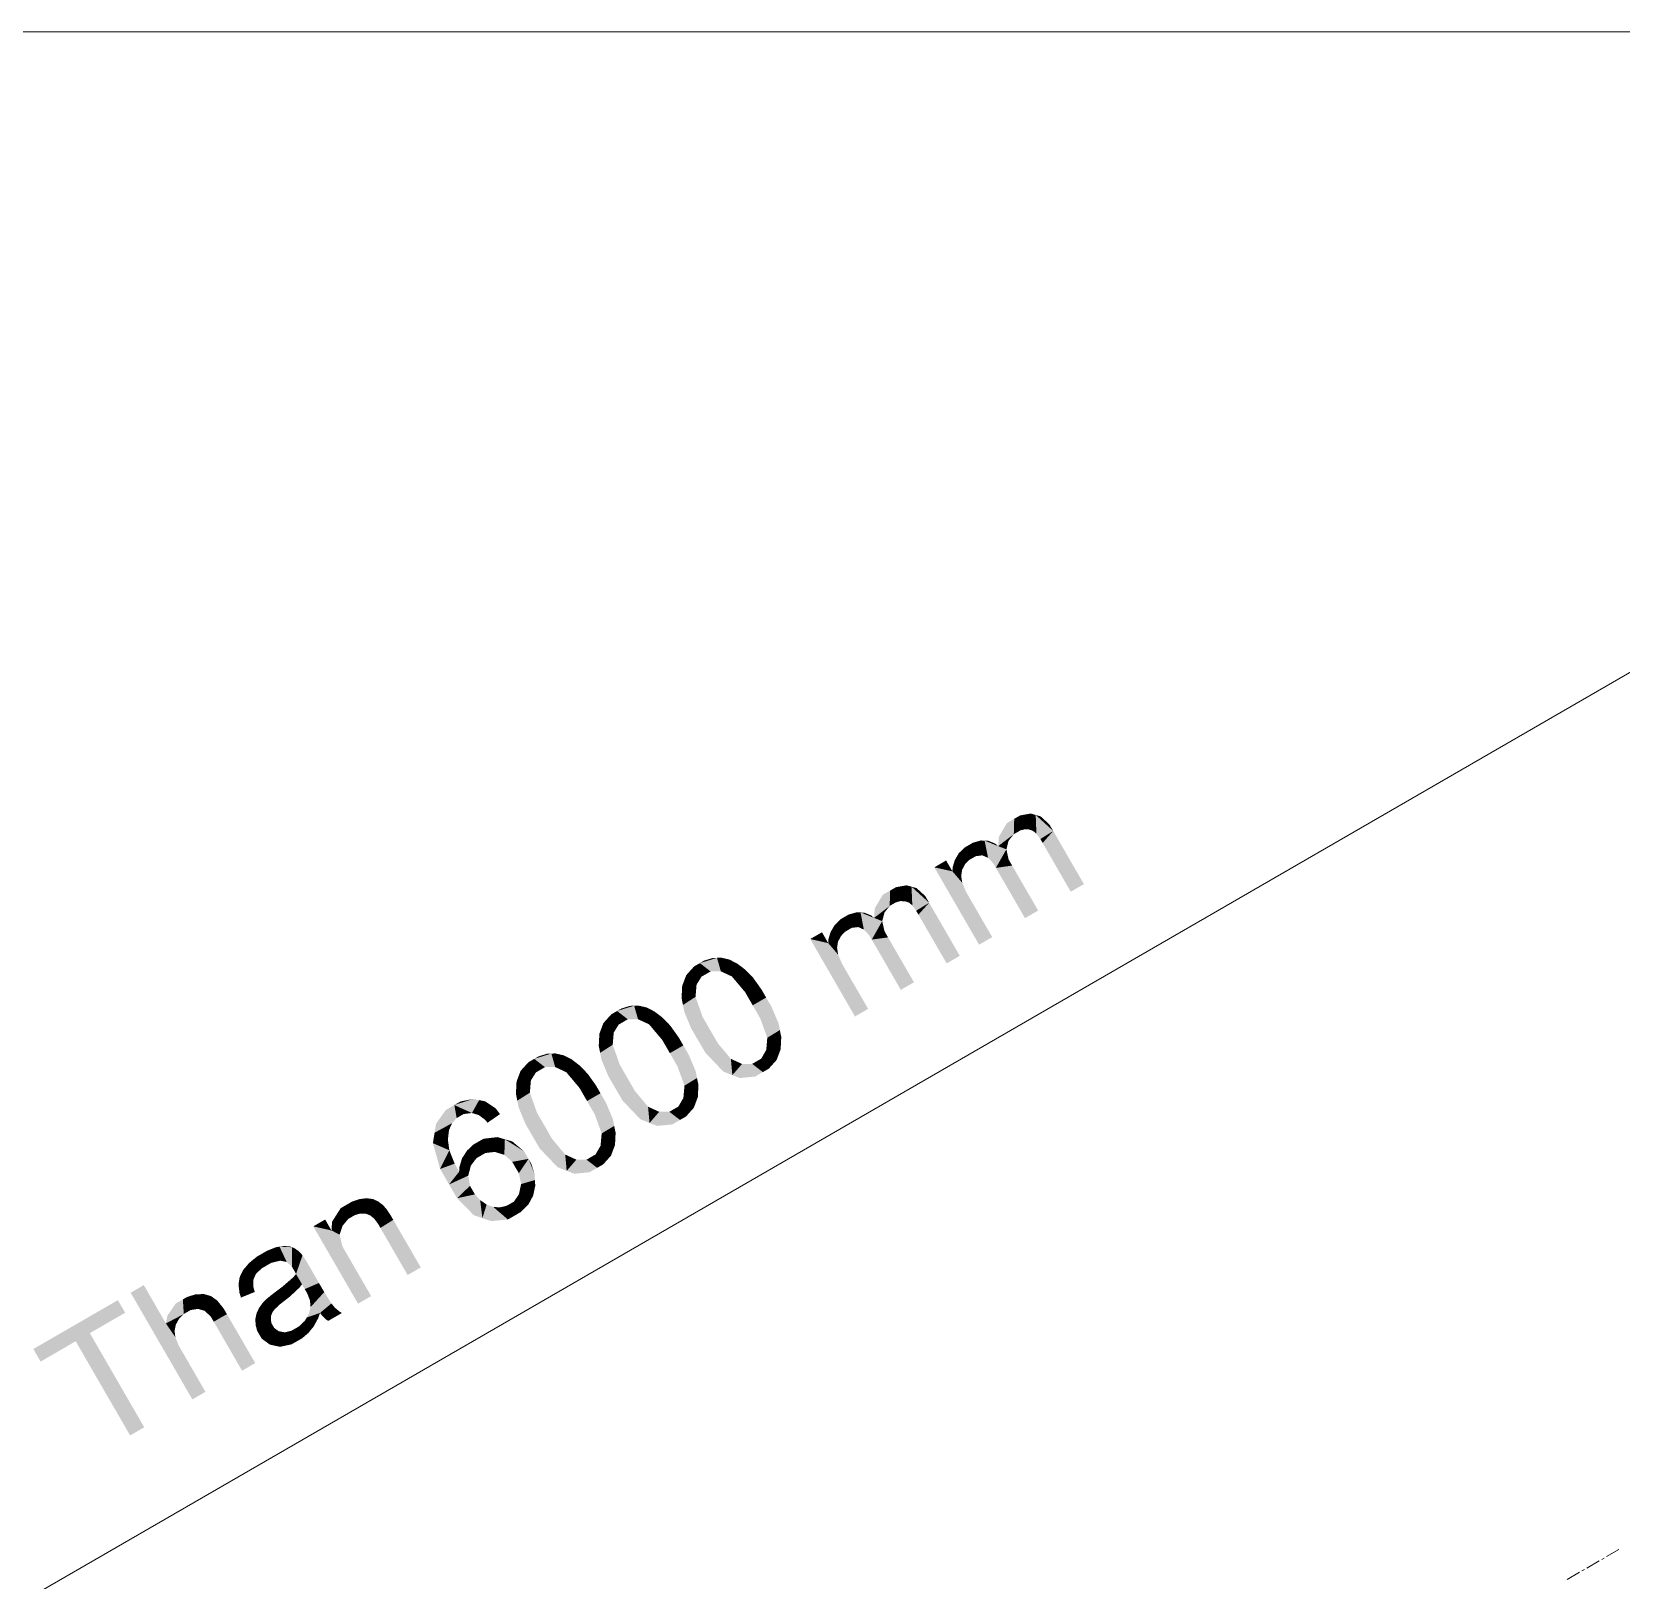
# Model space of a CAD drawing. Header units: millimetres. Extents: x 2 to 579, y 1 to 405.
# Drawn here: x 237.99 to 255.4, y 119.56 to 136.51 of the extents above; entities that cross this region are included whole.
import ezdxf

# ---------------------------------------------------------------- set-up
doc = ezdxf.new("R2010")
doc.units = ezdxf.units.MM
doc.linetypes.add('XKITLINE00', pattern=[0])
doc.layers.add('LinkedObject', color=7, linetype='Continuous', lineweight=0)

# ---------------------------------------------------------------- blocks, each defined once
blk = doc.blocks.new('*A4')
at = {"layer": 'LinkedObject'}
for points in [[(248.988, 127.934), (248.817, 127.929), (248.934, 127.95)], [(248.917, 127.775), (248.817, 127.929), (248.988, 127.934)], [(248.988, 127.934), (248.96, 127.759), (248.917, 127.775)], [(248.96, 127.759), (248.988, 127.934), (248.978, 127.744)], [(248.978, 127.744), (248.988, 127.934), (248.996, 127.729)], [(249.138, 127.831), (248.988, 127.934), (249.042, 127.919)], [(249.18, 127.759), (248.988, 127.934), (249.138, 127.831)], [(249.039, 127.671), (248.988, 127.934), (249.18, 127.759)], [(248.996, 127.729), (248.988, 127.934), (249.039, 127.671)], [(248.753, 127.892), (248.577, 127.593), (248.673, 127.846)], [(248.748, 127.724), (248.577, 127.593), (248.753, 127.892)], [(248.673, 127.846), (248.577, 127.593), (248.585, 127.696)], [(248.748, 127.724), (248.753, 127.892), (248.793, 127.749)], [(248.817, 127.929), (248.867, 127.777), (248.753, 127.892)], [(248.753, 127.892), (248.867, 127.777), (248.817, 127.764)], [(248.793, 127.749), (248.753, 127.892), (248.817, 127.764)], [(248.867, 127.777), (248.817, 127.929), (248.892, 127.776)], [(248.892, 127.776), (248.817, 127.929), (248.917, 127.775)], [(249.18, 127.759), (249.064, 127.628), (249.039, 127.671)], [(249.064, 127.628), (249.18, 127.759), (249.372, 127.094)], [(249.372, 127.094), (249.18, 127.759), (249.516, 127.177)], [(248.332, 127.483), (248.21, 127.578), (248.253, 127.603)], [(248.3, 127.63), (248.403, 127.492), (248.253, 127.603)], [(248.253, 127.603), (248.403, 127.492), (248.332, 127.483)], [(248.388, 127.655), (248.403, 127.492), (248.3, 127.63)], [(248.429, 127.653), (248.403, 127.492), (248.388, 127.655)], [(248.429, 127.653), (248.434, 127.479), (248.403, 127.492)], [(248.434, 127.479), (248.429, 127.653), (248.466, 127.465)], [(248.544, 127.621), (248.429, 127.653), (248.471, 127.651)], [(248.577, 127.593), (248.429, 127.653), (248.544, 127.621)], [(248.525, 127.403), (248.429, 127.653), (248.577, 127.593)], [(248.466, 127.465), (248.429, 127.653), (248.525, 127.403)], [(248.525, 127.403), (248.577, 127.593), (248.552, 127.355)], [(248.667, 127.558), (248.552, 127.355), (248.577, 127.593)], [(248.691, 127.651), (248.577, 127.593), (248.748, 127.724)], [(248.679, 127.604), (248.577, 127.593), (248.691, 127.651)], [(248.577, 127.593), (248.679, 127.604), (248.667, 127.558)], [(248.076, 127.317), (247.878, 127.361), (248.007, 127.436)], [(248.124, 127.478), (248.078, 127.359), (248.102, 127.44)], [(248.215, 127.395), (248.078, 127.359), (248.124, 127.478)], [(248.146, 127.516), (248.262, 127.443), (248.124, 127.478)], [(248.124, 127.478), (248.262, 127.443), (248.215, 127.395)], [(248.21, 127.578), (248.262, 127.443), (248.146, 127.516)], [(248.262, 127.443), (248.21, 127.578), (248.292, 127.46)], [(248.292, 127.46), (248.21, 127.578), (248.332, 127.483)], [(248.692, 127.445), (248.552, 127.355), (248.667, 127.558)], [(248.73, 127.38), (248.552, 127.355), (248.692, 127.445)], [(247.878, 127.361), (248.076, 127.317), (248.368, 126.514)], [(248.182, 127.333), (248.076, 127.317), (248.078, 127.359)], [(248.172, 127.265), (248.076, 127.317), (248.182, 127.333)], [(248.224, 127.095), (248.512, 126.597), (248.076, 127.317)], [(248.224, 127.095), (248.076, 127.317), (248.185, 127.19)], [(248.185, 127.19), (248.076, 127.317), (248.178, 127.227)], [(248.178, 127.227), (248.076, 127.317), (248.172, 127.265)], [(248.368, 126.514), (248.076, 127.317), (248.512, 126.597)], [(248.199, 127.364), (248.078, 127.359), (248.215, 127.395)], [(248.182, 127.333), (248.078, 127.359), (248.199, 127.364)], [(248.552, 127.355), (248.73, 127.38), (248.871, 126.804)], [(248.871, 126.804), (248.73, 127.38), (249.015, 126.888)], [(247.394, 127.106), (247.218, 126.807), (247.313, 127.06)], [(247.389, 126.938), (247.218, 126.807), (247.394, 127.106)], [(247.389, 126.938), (247.394, 127.106), (247.433, 126.964)], [(247.457, 127.143), (247.508, 126.991), (247.394, 127.106)], [(247.394, 127.106), (247.508, 126.991), (247.458, 126.978)], [(247.433, 126.964), (247.394, 127.106), (247.458, 126.978)], [(247.628, 127.149), (247.457, 127.143), (247.574, 127.164)], [(247.558, 126.989), (247.457, 127.143), (247.628, 127.149)], [(247.508, 126.991), (247.457, 127.143), (247.533, 126.99)], [(247.533, 126.99), (247.457, 127.143), (247.558, 126.989)], [(247.628, 127.149), (247.601, 126.974), (247.558, 126.989)], [(247.601, 126.974), (247.628, 127.149), (247.619, 126.959)], [(247.619, 126.959), (247.628, 127.149), (247.637, 126.944)], [(247.779, 127.046), (247.628, 127.149), (247.683, 127.134)], [(247.821, 126.973), (247.628, 127.149), (247.779, 127.046)], [(247.679, 126.886), (247.628, 127.149), (247.821, 126.973)], [(247.637, 126.944), (247.628, 127.149), (247.679, 126.886)], [(247.313, 127.06), (247.218, 126.807), (247.225, 126.91)], [(247.332, 126.866), (247.218, 126.807), (247.389, 126.938)], [(247.821, 126.973), (247.704, 126.843), (247.679, 126.886)], [(247.704, 126.843), (247.821, 126.973), (248.013, 126.309)], [(248.013, 126.309), (247.821, 126.973), (248.157, 126.392)], [(246.787, 126.73), (246.903, 126.657), (246.765, 126.692)], [(246.851, 126.793), (246.903, 126.657), (246.787, 126.73)], [(246.973, 126.698), (246.851, 126.793), (246.893, 126.817)], [(246.903, 126.657), (246.851, 126.793), (246.933, 126.675)], [(246.933, 126.675), (246.851, 126.793), (246.973, 126.698)], [(246.94, 126.844), (247.044, 126.707), (246.893, 126.817)], [(246.893, 126.817), (247.044, 126.707), (246.973, 126.698)], [(247.029, 126.869), (247.044, 126.707), (246.94, 126.844)], [(247.07, 126.867), (247.044, 126.707), (247.029, 126.869)], [(247.07, 126.867), (247.075, 126.693), (247.044, 126.707)], [(247.075, 126.693), (247.07, 126.867), (247.106, 126.679)], [(247.185, 126.835), (247.07, 126.867), (247.111, 126.865)], [(247.218, 126.807), (247.07, 126.867), (247.185, 126.835)], [(247.165, 126.617), (247.07, 126.867), (247.218, 126.807)], [(247.106, 126.679), (247.07, 126.867), (247.165, 126.617)], [(247.165, 126.617), (247.218, 126.807), (247.193, 126.57)], [(247.307, 126.772), (247.193, 126.57), (247.218, 126.807)], [(247.333, 126.66), (247.193, 126.57), (247.307, 126.772)], [(247.32, 126.819), (247.218, 126.807), (247.332, 126.866)], [(247.218, 126.807), (247.32, 126.819), (247.307, 126.772)], [(246.716, 126.531), (246.519, 126.576), (246.648, 126.65)], [(246.519, 126.576), (246.716, 126.531), (247.009, 125.728)], [(246.823, 126.547), (246.716, 126.531), (246.718, 126.574)], [(246.813, 126.479), (246.716, 126.531), (246.823, 126.547)], [(246.765, 126.692), (246.718, 126.574), (246.742, 126.654)], [(246.856, 126.609), (246.718, 126.574), (246.765, 126.692)], [(246.84, 126.578), (246.718, 126.574), (246.856, 126.609)], [(246.823, 126.547), (246.718, 126.574), (246.84, 126.578)], [(246.765, 126.692), (246.903, 126.657), (246.856, 126.609)], [(247.371, 126.594), (247.193, 126.57), (247.333, 126.66)], [(247.193, 126.57), (247.371, 126.594), (247.511, 126.019)], [(247.511, 126.019), (247.371, 126.594), (247.655, 126.102)], [(245.498, 126.37), (245.311, 126.312), (245.451, 126.368)], [(245.54, 126.222), (245.311, 126.312), (245.498, 126.37)], [(245.451, 126.368), (245.311, 126.312), (245.358, 126.34)], [(245.544, 126.372), (245.601, 126.194), (245.498, 126.37)], [(245.498, 126.37), (245.601, 126.194), (245.54, 126.222)], [(245.634, 126.351), (245.601, 126.194), (245.544, 126.372)], [(246.865, 126.309), (247.153, 125.811), (246.716, 126.531)], [(246.865, 126.309), (246.716, 126.531), (246.825, 126.404)], [(246.825, 126.404), (246.716, 126.531), (246.819, 126.442)], [(246.819, 126.442), (246.716, 126.531), (246.813, 126.479)], [(247.009, 125.728), (246.716, 126.531), (247.153, 125.811)], [(245.247, 126.276), (245.329, 126.164), (245.161, 126.18)], [(245.311, 126.312), (245.329, 126.164), (245.247, 126.276)], [(245.311, 126.312), (245.428, 126.221), (245.378, 126.192)], [(245.428, 126.221), (245.311, 126.312), (245.54, 126.222)], [(245.329, 126.164), (245.311, 126.312), (245.378, 126.192)], [(245.678, 126.328), (245.601, 126.194), (245.634, 126.351)], [(245.678, 126.328), (245.661, 126.166), (245.601, 126.194)], [(245.721, 126.306), (245.661, 126.166), (245.678, 126.328)], [(245.808, 126.24), (245.661, 126.166), (245.721, 126.306)], [(245.85, 126.196), (245.661, 126.166), (245.808, 126.24)], [(245.85, 126.196), (245.806, 125.994), (245.661, 126.166)], [(245.893, 126.153), (245.806, 125.994), (245.85, 126.196)], [(245.117, 126.064), (245.269, 126.017), (245.11, 125.93)], [(245.11, 125.93), (245.269, 126.017), (245.125, 125.854)], [(245.274, 126.076), (245.117, 126.064), (245.139, 126.122)], [(245.269, 126.017), (245.117, 126.064), (245.274, 126.076)], [(245.125, 125.854), (245.269, 126.017), (245.263, 125.943)], [(245.161, 126.18), (245.329, 126.164), (245.139, 126.122)], [(245.139, 126.122), (245.329, 126.164), (245.274, 126.076)], [(245.986, 126.022), (245.806, 125.994), (245.893, 126.153)], [(245.986, 126.022), (245.889, 125.85), (245.806, 125.994)], [(246.036, 125.935), (245.889, 125.85), (245.986, 126.022)], [(244.591, 125.846), (244.404, 125.788), (244.544, 125.844)], [(244.633, 125.698), (244.404, 125.788), (244.591, 125.846)], [(244.544, 125.844), (244.404, 125.788), (244.451, 125.815)], [(244.637, 125.847), (244.694, 125.67), (244.591, 125.846)], [(244.591, 125.846), (244.694, 125.67), (244.633, 125.698)], [(244.727, 125.827), (244.694, 125.67), (244.637, 125.847)], [(245.263, 125.943), (245.215, 125.599), (245.125, 125.854)], [(245.125, 125.854), (245.215, 125.599), (245.14, 125.778)], [(245.34, 125.724), (245.215, 125.599), (245.263, 125.943)], [(246.036, 125.935), (245.972, 125.706), (245.889, 125.85)], [(246.096, 125.832), (245.972, 125.706), (246.036, 125.935)], [(244.34, 125.751), (244.422, 125.64), (244.254, 125.656)], [(244.404, 125.788), (244.422, 125.64), (244.34, 125.751)], [(244.404, 125.788), (244.521, 125.697), (244.471, 125.668)], [(244.521, 125.697), (244.404, 125.788), (244.633, 125.698)], [(244.422, 125.64), (244.404, 125.788), (244.471, 125.668)], [(244.771, 125.804), (244.694, 125.67), (244.727, 125.827)], [(244.771, 125.804), (244.754, 125.642), (244.694, 125.67)], [(244.814, 125.782), (244.754, 125.642), (244.771, 125.804)], [(244.901, 125.716), (244.754, 125.642), (244.814, 125.782)], [(244.943, 125.672), (244.754, 125.642), (244.901, 125.716)], [(244.943, 125.672), (244.899, 125.47), (244.754, 125.642)], [(244.986, 125.628), (244.899, 125.47), (244.943, 125.672)], [(245.215, 125.599), (245.34, 125.724), (245.275, 125.495)], [(245.275, 125.495), (245.34, 125.724), (245.423, 125.58)], [(245.972, 125.706), (246.096, 125.832), (246.049, 125.495)], [(246.049, 125.495), (246.096, 125.832), (246.186, 125.579)], [(246.186, 125.579), (246.096, 125.832), (246.171, 125.654)], [(244.21, 125.539), (244.362, 125.493), (244.203, 125.405)], [(244.367, 125.552), (244.21, 125.539), (244.232, 125.598)], [(244.362, 125.493), (244.21, 125.539), (244.367, 125.552)], [(244.254, 125.656), (244.422, 125.64), (244.232, 125.598)], [(244.232, 125.598), (244.422, 125.64), (244.367, 125.552)], [(245.079, 125.498), (244.899, 125.47), (244.986, 125.628)], [(245.079, 125.498), (244.982, 125.326), (244.899, 125.47)], [(245.129, 125.411), (244.982, 125.326), (245.079, 125.498)], [(245.423, 125.58), (245.371, 125.331), (245.275, 125.495)], [(245.506, 125.436), (245.371, 125.331), (245.423, 125.58)], [(246.186, 125.579), (246.043, 125.428), (246.049, 125.495)], [(246.202, 125.503), (246.043, 125.428), (246.186, 125.579)], [(246.195, 125.369), (246.043, 125.428), (246.202, 125.503)], [(243.684, 125.322), (243.497, 125.264), (243.637, 125.32)], [(243.726, 125.174), (243.497, 125.264), (243.684, 125.322)], [(243.637, 125.32), (243.497, 125.264), (243.544, 125.291)], [(243.73, 125.323), (243.787, 125.146), (243.684, 125.322)], [(243.684, 125.322), (243.787, 125.146), (243.726, 125.174)], [(243.82, 125.302), (243.787, 125.146), (243.73, 125.323)], [(244.203, 125.405), (244.362, 125.493), (244.218, 125.33)], [(244.218, 125.33), (244.362, 125.493), (244.356, 125.418)], [(244.356, 125.418), (244.308, 125.075), (244.218, 125.33)], [(244.218, 125.33), (244.308, 125.075), (244.233, 125.254)], [(244.433, 125.2), (244.308, 125.075), (244.356, 125.418)], [(245.129, 125.411), (245.065, 125.182), (244.982, 125.326)], [(245.189, 125.308), (245.065, 125.182), (245.129, 125.411)], [(245.506, 125.436), (245.666, 125.086), (245.371, 125.331)], [(245.371, 125.331), (245.666, 125.086), (245.566, 125.126)], [(245.65, 125.264), (245.666, 125.086), (245.506, 125.436)], [(246.173, 125.31), (245.982, 125.266), (246.037, 125.361)], [(246.043, 125.428), (246.195, 125.369), (246.037, 125.361)], [(246.037, 125.361), (246.195, 125.369), (246.173, 125.31)], [(243.433, 125.227), (243.515, 125.115), (243.347, 125.132)], [(243.497, 125.264), (243.515, 125.115), (243.433, 125.227)], [(243.497, 125.264), (243.614, 125.173), (243.564, 125.144)], [(243.614, 125.173), (243.497, 125.264), (243.726, 125.174)], [(243.515, 125.115), (243.497, 125.264), (243.564, 125.144)], [(243.864, 125.28), (243.787, 125.146), (243.82, 125.302)], [(243.864, 125.28), (243.847, 125.118), (243.787, 125.146)], [(243.907, 125.258), (243.847, 125.118), (243.864, 125.28)], [(243.994, 125.191), (243.847, 125.118), (243.907, 125.258)], [(244.036, 125.148), (243.847, 125.118), (243.994, 125.191)], [(244.036, 125.148), (243.992, 124.946), (243.847, 125.118)], [(244.079, 125.104), (243.992, 124.946), (244.036, 125.148)], [(244.308, 125.075), (244.433, 125.2), (244.368, 124.971)], [(244.368, 124.971), (244.433, 125.2), (244.516, 125.056)], [(245.065, 125.182), (245.189, 125.308), (245.142, 124.971)], [(245.142, 124.971), (245.189, 125.308), (245.279, 125.054)], [(245.279, 125.054), (245.189, 125.308), (245.264, 125.13)], [(245.666, 125.086), (245.65, 125.264), (245.711, 125.236)], [(245.772, 125.208), (245.666, 125.086), (245.711, 125.236)], [(245.772, 125.208), (246, 125.119), (245.666, 125.086)], [(245.883, 125.209), (246, 125.119), (245.772, 125.208)], [(246, 125.119), (245.883, 125.209), (245.932, 125.237)], [(245.982, 125.266), (246, 125.119), (245.932, 125.237)], [(246.151, 125.252), (245.982, 125.266), (246.173, 125.31)], [(246.065, 125.156), (245.982, 125.266), (246.151, 125.252)], [(246, 125.119), (245.982, 125.266), (246.065, 125.156)], [(243.303, 125.015), (243.455, 124.969), (243.296, 124.881)], [(243.46, 125.028), (243.303, 125.015), (243.325, 125.074)], [(243.455, 124.969), (243.303, 125.015), (243.46, 125.028)], [(243.347, 125.132), (243.515, 125.115), (243.325, 125.074)], [(243.325, 125.074), (243.515, 125.115), (243.46, 125.028)], [(244.172, 124.974), (243.992, 124.946), (244.079, 125.104)], [(244.172, 124.974), (244.075, 124.802), (243.992, 124.946)], [(244.222, 124.887), (244.075, 124.802), (244.172, 124.974)], [(244.516, 125.056), (244.464, 124.807), (244.368, 124.971)], [(244.599, 124.912), (244.464, 124.807), (244.516, 125.056)], [(245.279, 125.054), (245.136, 124.904), (245.142, 124.971)], [(245.295, 124.979), (245.136, 124.904), (245.279, 125.054)], [(245.288, 124.845), (245.136, 124.904), (245.295, 124.979)], [(245.666, 125.086), (246, 125.119), (245.749, 125.054)], [(245.749, 125.054), (246, 125.119), (245.916, 125.07)], [(242.826, 124.825), (242.622, 124.758), (242.691, 124.798)], [(242.893, 124.812), (242.622, 124.758), (242.826, 124.825)], [(242.814, 124.671), (242.622, 124.758), (242.893, 124.812)], [(242.814, 124.671), (242.893, 124.812), (242.861, 124.657)], [(242.893, 124.812), (242.889, 124.648), (242.861, 124.657)], [(242.889, 124.648), (242.893, 124.812), (242.952, 124.602)], [(243.074, 124.722), (242.893, 124.812), (242.959, 124.799)], [(242.952, 124.602), (242.893, 124.812), (243.074, 124.722)], [(243.296, 124.881), (243.455, 124.969), (243.311, 124.806)], [(243.311, 124.806), (243.455, 124.969), (243.449, 124.894)], [(243.449, 124.894), (243.401, 124.551), (243.311, 124.806)], [(243.311, 124.806), (243.401, 124.551), (243.326, 124.73)], [(243.526, 124.676), (243.401, 124.551), (243.449, 124.894)], [(244.222, 124.887), (244.158, 124.658), (244.075, 124.802)], [(244.282, 124.784), (244.158, 124.658), (244.222, 124.887)], [(244.599, 124.912), (244.759, 124.562), (244.464, 124.807)], [(244.464, 124.807), (244.759, 124.562), (244.659, 124.602)], [(244.743, 124.74), (244.759, 124.562), (244.599, 124.912)], [(245.266, 124.786), (245.075, 124.741), (245.13, 124.837)], [(245.136, 124.904), (245.288, 124.845), (245.13, 124.837)], [(245.13, 124.837), (245.288, 124.845), (245.266, 124.786)], [(242.622, 124.758), (242.405, 124.454), (242.529, 124.705)], [(242.647, 124.615), (242.405, 124.454), (242.622, 124.758)], [(242.529, 124.705), (242.405, 124.454), (242.421, 124.553)], [(242.622, 124.758), (242.724, 124.66), (242.681, 124.635)], [(242.724, 124.66), (242.622, 124.758), (242.814, 124.671)], [(242.647, 124.615), (242.622, 124.758), (242.681, 124.635)], [(242.952, 124.602), (243.074, 124.722), (242.986, 124.565)], [(242.986, 124.565), (243.074, 124.722), (243.122, 124.659)], [(243.401, 124.551), (243.526, 124.676), (243.461, 124.447)], [(243.461, 124.447), (243.526, 124.676), (243.609, 124.532)], [(244.158, 124.658), (244.282, 124.784), (244.235, 124.447)], [(244.235, 124.447), (244.282, 124.784), (244.372, 124.53)], [(244.372, 124.53), (244.282, 124.784), (244.357, 124.606)], [(244.759, 124.562), (244.743, 124.74), (244.804, 124.712)], [(244.865, 124.684), (244.759, 124.562), (244.804, 124.712)], [(244.865, 124.684), (245.093, 124.595), (244.759, 124.562)], [(244.976, 124.684), (245.093, 124.595), (244.865, 124.684)], [(245.093, 124.595), (244.976, 124.684), (245.025, 124.713)], [(245.075, 124.741), (245.093, 124.595), (245.025, 124.713)], [(245.244, 124.728), (245.075, 124.741), (245.266, 124.786)], [(245.158, 124.632), (245.075, 124.741), (245.244, 124.728)], [(245.093, 124.595), (245.075, 124.741), (245.158, 124.632)], [(242.563, 124.483), (242.387, 124.341), (242.405, 124.454)], [(242.551, 124.38), (242.387, 124.341), (242.563, 124.483)], [(242.598, 124.561), (242.405, 124.454), (242.647, 124.615)], [(242.582, 124.527), (242.405, 124.454), (242.598, 124.561)], [(242.405, 124.454), (242.582, 124.527), (242.563, 124.483)], [(243.609, 124.532), (243.557, 124.282), (243.461, 124.447)], [(243.692, 124.388), (243.557, 124.282), (243.609, 124.532)], [(244.372, 124.53), (244.229, 124.38), (244.235, 124.447)], [(244.388, 124.455), (244.229, 124.38), (244.372, 124.53)], [(244.381, 124.32), (244.229, 124.38), (244.388, 124.455)], [(244.759, 124.562), (245.093, 124.595), (244.842, 124.53)], [(244.842, 124.53), (245.093, 124.595), (245.009, 124.546)], [(242.559, 124.321), (242.387, 124.341), (242.551, 124.38)], [(242.567, 124.263), (242.466, 124.059), (242.387, 124.341)], [(242.567, 124.263), (242.387, 124.341), (242.559, 124.321)], [(242.828, 124.324), (242.913, 124.205), (242.76, 124.259)], [(242.962, 124.233), (242.828, 124.324), (242.869, 124.348)], [(242.913, 124.205), (242.828, 124.324), (242.962, 124.233)], [(242.941, 124.389), (243.064, 124.245), (242.869, 124.348)], [(242.869, 124.348), (243.064, 124.245), (242.962, 124.233)], [(243.094, 124.407), (243.064, 124.245), (242.941, 124.389)], [(243.175, 124.383), (243.064, 124.245), (243.094, 124.407)], [(243.064, 124.245), (243.175, 124.383), (243.116, 124.229)], [(243.175, 124.383), (243.169, 124.213), (243.116, 124.229)], [(243.169, 124.213), (243.175, 124.383), (243.256, 124.136)], [(243.385, 124.252), (243.175, 124.383), (243.256, 124.36)], [(243.434, 124.169), (243.175, 124.383), (243.385, 124.252)], [(243.256, 124.136), (243.175, 124.383), (243.434, 124.169)], [(243.692, 124.388), (243.852, 124.038), (243.557, 124.282)], [(243.557, 124.282), (243.852, 124.038), (243.752, 124.078)], [(243.836, 124.216), (243.852, 124.038), (243.692, 124.388)], [(244.359, 124.262), (244.168, 124.217), (244.223, 124.313)], [(244.229, 124.38), (244.381, 124.32), (244.223, 124.313)], [(244.223, 124.313), (244.381, 124.32), (244.359, 124.262)], [(242.625, 124.116), (242.466, 124.059), (242.567, 124.263)], [(242.625, 124.116), (242.564, 123.889), (242.466, 124.059)], [(242.674, 124.028), (242.564, 123.889), (242.625, 124.116)], [(242.734, 124.218), (242.674, 124.028), (242.707, 124.178)], [(242.864, 124.176), (242.674, 124.028), (242.734, 124.218)], [(242.707, 124.178), (242.674, 124.028), (242.678, 124.082)], [(242.802, 124.094), (242.674, 124.028), (242.864, 124.176)], [(242.76, 124.259), (242.913, 124.205), (242.734, 124.218)], [(242.734, 124.218), (242.913, 124.205), (242.864, 124.176)], [(243.256, 124.136), (243.434, 124.169), (243.291, 124.075)], [(243.434, 124.169), (243.328, 124.012), (243.291, 124.075)], [(243.328, 124.012), (243.434, 124.169), (243.353, 123.893)], [(243.353, 123.893), (243.434, 124.169), (243.504, 123.937)], [(243.501, 123.998), (243.434, 124.169), (243.465, 124.114)], [(243.504, 123.937), (243.434, 124.169), (243.501, 123.998)], [(243.852, 124.038), (243.836, 124.216), (243.897, 124.188)], [(243.958, 124.16), (243.852, 124.038), (243.897, 124.188)], [(243.958, 124.16), (244.186, 124.071), (243.852, 124.038)], [(244.069, 124.16), (244.186, 124.071), (243.958, 124.16)], [(244.186, 124.071), (244.069, 124.16), (244.118, 124.189)], [(244.168, 124.217), (244.186, 124.071), (244.118, 124.189)], [(244.337, 124.203), (244.168, 124.217), (244.359, 124.262)], [(244.251, 124.108), (244.168, 124.217), (244.337, 124.203)], [(244.186, 124.071), (244.168, 124.217), (244.251, 124.108)], [(242.564, 123.889), (242.674, 124.028), (242.774, 123.985)], [(242.774, 123.985), (242.652, 123.738), (242.564, 123.889)], [(242.793, 123.874), (242.652, 123.738), (242.774, 123.985)], [(242.788, 124.039), (242.674, 124.028), (242.802, 124.094)], [(242.674, 124.028), (242.788, 124.039), (242.774, 123.985)], [(243.504, 123.937), (243.341, 123.838), (243.353, 123.893)], [(243.508, 123.876), (243.341, 123.838), (243.504, 123.937)], [(243.852, 124.038), (244.186, 124.071), (243.935, 124.006)], [(243.935, 124.006), (244.186, 124.071), (244.102, 124.022)], [(242.652, 123.738), (242.793, 123.874), (242.826, 123.817)], [(242.848, 123.78), (242.652, 123.738), (242.826, 123.817)], [(242.848, 123.78), (242.929, 123.52), (242.652, 123.738)], [(242.904, 123.718), (242.929, 123.52), (242.848, 123.78)], [(243.458, 123.716), (243.273, 123.7), (243.33, 123.782)], [(243.341, 123.838), (243.485, 123.766), (243.33, 123.782)], [(243.33, 123.782), (243.485, 123.766), (243.458, 123.716)], [(243.485, 123.766), (243.341, 123.838), (243.508, 123.876)], [(241.465, 123.68), (241.283, 123.482), (241.377, 123.629)], [(241.46, 123.511), (241.283, 123.482), (241.465, 123.68)], [(241.46, 123.511), (241.465, 123.68), (241.506, 123.538)], [(241.503, 123.702), (241.592, 123.57), (241.465, 123.68)], [(241.465, 123.68), (241.592, 123.57), (241.534, 123.554)], [(241.506, 123.538), (241.465, 123.68), (241.534, 123.554)], [(241.581, 123.728), (241.592, 123.57), (241.503, 123.702)], [(241.621, 123.733), (241.592, 123.57), (241.581, 123.728)], [(241.592, 123.57), (241.621, 123.733), (241.62, 123.57)], [(241.621, 123.733), (241.649, 123.569), (241.62, 123.57)], [(241.73, 123.729), (241.621, 123.733), (241.661, 123.738)], [(241.759, 123.716), (241.621, 123.733), (241.73, 123.729)], [(241.699, 123.551), (241.621, 123.733), (241.759, 123.716)], [(241.649, 123.569), (241.621, 123.733), (241.699, 123.551)], [(241.759, 123.716), (241.72, 123.534), (241.699, 123.551)], [(241.787, 123.703), (241.72, 123.534), (241.759, 123.716)], [(241.84, 123.663), (241.72, 123.534), (241.787, 123.703)], [(241.72, 123.534), (241.84, 123.663), (241.741, 123.517)], [(241.741, 123.517), (241.84, 123.663), (241.864, 123.636)], [(241.864, 123.636), (241.787, 123.457), (241.741, 123.517)], [(241.88, 123.618), (241.787, 123.457), (241.864, 123.636)], [(241.924, 123.551), (241.787, 123.457), (241.88, 123.618)], [(242.652, 123.738), (242.929, 123.52), (242.834, 123.553)], [(242.94, 123.693), (242.929, 123.52), (242.904, 123.718)], [(242.929, 123.52), (242.94, 123.693), (242.975, 123.668)], [(242.975, 123.668), (243.208, 123.505), (242.929, 123.52)], [(243.049, 123.642), (243.208, 123.505), (242.975, 123.668)], [(243.087, 123.64), (243.208, 123.505), (243.049, 123.642)], [(243.126, 123.639), (243.208, 123.505), (243.087, 123.64)], [(243.196, 123.656), (243.298, 123.557), (243.126, 123.639)], [(243.126, 123.639), (243.298, 123.557), (243.208, 123.505)], [(243.298, 123.557), (243.196, 123.656), (243.227, 123.674)], [(243.273, 123.7), (243.298, 123.557), (243.227, 123.674)], [(243.431, 123.667), (243.273, 123.7), (243.458, 123.716)], [(243.351, 123.588), (243.273, 123.7), (243.431, 123.667)], [(243.298, 123.557), (243.273, 123.7), (243.351, 123.588)], [(241.276, 123.385), (241.077, 123.43), (241.207, 123.505)], [(241.077, 123.43), (241.443, 123.129), (241.567, 122.583)], [(241.443, 123.129), (241.077, 123.43), (241.396, 123.21)], [(241.365, 123.34), (241.077, 123.43), (241.276, 123.385)], [(241.396, 123.21), (241.077, 123.43), (241.365, 123.34)], [(241.283, 123.482), (241.398, 123.437), (241.276, 123.385)], [(241.276, 123.385), (241.398, 123.437), (241.365, 123.34)], [(241.398, 123.437), (241.283, 123.482), (241.46, 123.511)], [(241.924, 123.551), (241.812, 123.413), (241.787, 123.457)], [(241.953, 123.501), (241.812, 123.413), (241.924, 123.551)], [(241.812, 123.413), (241.953, 123.501), (242.11, 122.897)], [(242.11, 122.897), (241.953, 123.501), (242.254, 122.98)], [(242.929, 123.52), (243.208, 123.505), (243.024, 123.487)], [(240.462, 123.1), (240.342, 122.991), (240.374, 123.029)], [(240.514, 122.971), (240.342, 122.991), (240.462, 123.1)], [(240.516, 123.131), (240.618, 123.031), (240.462, 123.1)], [(240.514, 122.971), (240.462, 123.1), (240.564, 123)], [(240.564, 123), (240.462, 123.1), (240.618, 123.031)], [(240.707, 123.208), (240.516, 123.131), (240.666, 123.201)], [(240.714, 123.054), (240.516, 123.131), (240.707, 123.208)], [(240.666, 123.201), (240.516, 123.131), (240.571, 123.163)], [(240.618, 123.031), (240.516, 123.131), (240.714, 123.054)], [(240.817, 123.211), (240.707, 123.208), (240.749, 123.215)], [(240.844, 123.201), (240.707, 123.208), (240.817, 123.211)], [(240.714, 123.054), (240.707, 123.208), (240.756, 123.046)], [(240.756, 123.046), (240.707, 123.208), (240.786, 123.04)], [(240.707, 123.208), (240.842, 122.99), (240.786, 123.04)], [(240.844, 123.201), (240.842, 122.99), (240.707, 123.208)], [(240.871, 123.191), (240.842, 122.99), (240.844, 123.201)], [(240.922, 123.155), (240.842, 122.99), (240.871, 123.191)], [(240.945, 123.129), (240.842, 122.99), (240.922, 123.155)], [(240.842, 122.99), (240.945, 123.129), (240.959, 123.113)], [(240.842, 122.99), (240.959, 123.113), (240.867, 122.946)], [(240.867, 122.946), (240.959, 123.113), (240.87, 122.942)], [(240.87, 122.942), (240.959, 123.113), (240.88, 122.923)], [(240.88, 122.923), (240.959, 123.113), (240.888, 122.908)], [(240.888, 122.908), (240.959, 123.113), (240.954, 122.796)], [(241.001, 123.049), (240.954, 122.796), (240.959, 123.113)], [(241.567, 122.583), (241.443, 123.129), (241.711, 122.666)], [(240.435, 122.878), (240.264, 122.832), (240.449, 122.91)], [(240.27, 122.872), (240.449, 122.91), (240.264, 122.832)], [(240.309, 122.952), (240.449, 122.91), (240.27, 122.872)], [(240.342, 122.991), (240.449, 122.91), (240.309, 122.952)], [(240.449, 122.91), (240.342, 122.991), (240.514, 122.971)], [(240.888, 122.908), (240.954, 122.796), (240.855, 122.87)], [(241.029, 123.001), (240.954, 122.796), (241.001, 123.049)], [(241.029, 123.001), (240.983, 122.743), (240.954, 122.796)], [(241.139, 122.81), (240.983, 122.743), (241.029, 123.001)], [(239.463, 122.367), (239.077, 122.703), (239.221, 122.787)], [(240.264, 122.832), (240.285, 122.65), (240.258, 122.792)], [(240.258, 122.792), (240.285, 122.65), (240.269, 122.701)], [(240.422, 122.847), (240.264, 122.832), (240.435, 122.878)], [(240.422, 122.847), (240.285, 122.65), (240.264, 122.832)], [(240.422, 122.764), (240.285, 122.65), (240.422, 122.847)], [(240.285, 122.65), (240.422, 122.764), (240.436, 122.712)], [(240.661, 122.711), (240.751, 122.607), (240.622, 122.681)], [(240.742, 122.772), (240.823, 122.663), (240.661, 122.711)], [(240.661, 122.711), (240.823, 122.663), (240.751, 122.607)], [(240.855, 122.87), (240.954, 122.796), (240.742, 122.772)], [(240.742, 122.772), (240.954, 122.796), (240.823, 122.663)], [(240.823, 122.663), (240.954, 122.796), (240.924, 122.758)], [(241.139, 122.81), (241.011, 122.696), (240.983, 122.743)], [(241.011, 122.696), (241.139, 122.81), (241.041, 122.617)], [(241.028, 122.469), (241.197, 122.71), (241.275, 122.586)], [(241.047, 122.546), (241.197, 122.71), (241.028, 122.469)], [(241.041, 122.617), (241.139, 122.81), (241.197, 122.71)], [(241.197, 122.71), (241.043, 122.586), (241.041, 122.617)], [(241.043, 122.586), (241.197, 122.71), (241.047, 122.546)], [(238.63, 122.261), (238.011, 122.087), (238.937, 122.622)], [(238.63, 122.261), (238.937, 122.622), (239.017, 122.484)], [(239.077, 122.703), (239.463, 122.367), (239.753, 121.535)], [(239.649, 122.63), (239.463, 122.367), (239.572, 122.586)], [(239.659, 122.47), (239.463, 122.367), (239.649, 122.63)], [(239.572, 122.586), (239.463, 122.367), (239.48, 122.454)], [(239.696, 122.657), (239.813, 122.527), (239.649, 122.63)], [(239.649, 122.63), (239.813, 122.527), (239.733, 122.513)], [(239.659, 122.47), (239.649, 122.63), (239.691, 122.489)], [(239.691, 122.489), (239.649, 122.63), (239.733, 122.513)], [(239.788, 122.686), (239.813, 122.527), (239.696, 122.657)], [(239.833, 122.687), (239.813, 122.527), (239.788, 122.686)], [(239.833, 122.687), (239.85, 122.516), (239.813, 122.527)], [(239.879, 122.689), (239.85, 122.516), (239.833, 122.687)], [(239.85, 122.516), (239.879, 122.689), (239.888, 122.505)], [(239.991, 122.642), (239.879, 122.689), (239.958, 122.666)], [(239.888, 122.505), (239.879, 122.689), (239.991, 122.642)], [(239.991, 122.642), (239.956, 122.44), (239.888, 122.505)], [(240.025, 122.618), (239.956, 122.44), (239.991, 122.642)], [(240.095, 122.531), (239.956, 122.44), (240.025, 122.618)], [(240.484, 122.538), (240.629, 122.487), (240.47, 122.509)], [(240.522, 122.591), (240.629, 122.487), (240.484, 122.538)], [(240.546, 122.616), (240.629, 122.487), (240.522, 122.591)], [(240.564, 122.634), (240.656, 122.524), (240.546, 122.616)], [(240.629, 122.487), (240.546, 122.616), (240.642, 122.506)], [(240.642, 122.506), (240.546, 122.616), (240.656, 122.524)], [(240.622, 122.681), (240.71, 122.575), (240.564, 122.634)], [(240.564, 122.634), (240.71, 122.575), (240.656, 122.524)], [(240.622, 122.681), (240.751, 122.607), (240.71, 122.575)], [(241.275, 122.586), (241.151, 122.482), (241.006, 122.432)], [(241.028, 122.469), (241.275, 122.586), (241.006, 122.432)], [(241.151, 122.482), (241.275, 122.586), (241.172, 122.454)], [(241.172, 122.454), (241.275, 122.586), (241.295, 122.562)], [(241.295, 122.562), (241.216, 122.41), (241.172, 122.454)], [(241.315, 122.538), (241.216, 122.41), (241.295, 122.562)], [(241.315, 122.538), (241.241, 122.395), (241.216, 122.41)], [(241.363, 122.498), (241.241, 122.395), (241.315, 122.538)], [(239.609, 122.419), (239.463, 122.367), (239.659, 122.47)], [(239.59, 122.387), (239.463, 122.367), (239.609, 122.419)], [(239.572, 122.354), (239.463, 122.367), (239.59, 122.387)], [(239.463, 122.367), (239.567, 122.216), (239.6, 122.131)], [(239.567, 122.216), (239.463, 122.367), (239.562, 122.251)], [(239.562, 122.251), (239.463, 122.367), (239.558, 122.286)], [(239.558, 122.286), (239.463, 122.367), (239.572, 122.354)], [(239.753, 121.535), (239.463, 122.367), (239.6, 122.131)], [(240.131, 122.469), (239.956, 122.44), (240.095, 122.531)], [(239.956, 122.44), (240.131, 122.469), (239.987, 122.386)], [(239.987, 122.386), (240.131, 122.469), (240.297, 121.849)], [(240.297, 121.849), (240.131, 122.469), (240.441, 121.933)], [(240.456, 122.48), (240.613, 122.426), (240.443, 122.418)], [(240.443, 122.418), (240.613, 122.426), (240.444, 122.384)], [(240.444, 122.384), (240.613, 122.426), (240.612, 122.405)], [(240.612, 122.405), (240.481, 122.254), (240.444, 122.384)], [(240.444, 122.384), (240.481, 122.254), (240.445, 122.35)], [(240.614, 122.447), (240.456, 122.48), (240.47, 122.509)], [(240.613, 122.426), (240.456, 122.48), (240.614, 122.447)], [(240.47, 122.509), (240.629, 122.487), (240.614, 122.447)], [(240.621, 122.365), (240.481, 122.254), (240.612, 122.405)], [(240.481, 122.254), (240.621, 122.365), (240.632, 122.347)], [(241.052, 122.298), (240.921, 122.335), (240.984, 122.395)], [(241.151, 122.482), (240.984, 122.395), (241.006, 122.432)], [(241.131, 122.425), (240.984, 122.395), (241.151, 122.482)], [(241.081, 122.333), (240.984, 122.395), (241.131, 122.425)], [(241.052, 122.298), (240.984, 122.395), (241.081, 122.333)], [(241.241, 122.395), (241.363, 122.498), (241.39, 122.481)], [(238.63, 122.261), (238.475, 122.172), (238.011, 122.087)], [(238.475, 122.172), (238.63, 122.261), (239.071, 121.141)], [(239.071, 121.141), (238.63, 122.261), (239.226, 121.23)], [(240.445, 122.35), (240.481, 122.254), (240.463, 122.285)], [(240.649, 122.318), (240.481, 122.254), (240.632, 122.347)], [(240.481, 122.254), (240.649, 122.318), (240.512, 122.201)], [(240.512, 122.201), (240.649, 122.318), (240.6, 122.136)], [(240.6, 122.136), (240.649, 122.318), (240.657, 122.123)], [(240.657, 122.123), (240.649, 122.318), (240.698, 122.282)], [(240.698, 122.282), (240.714, 122.111), (240.657, 122.123)], [(240.731, 122.276), (240.714, 122.111), (240.698, 122.282)], [(240.764, 122.269), (240.714, 122.111), (240.731, 122.276)], [(240.714, 122.111), (240.764, 122.269), (240.841, 122.139)], [(240.91, 122.179), (240.764, 122.269), (240.838, 122.287)], [(240.841, 122.139), (240.764, 122.269), (240.91, 122.179)], [(240.88, 122.311), (240.953, 122.203), (240.838, 122.287)], [(240.838, 122.287), (240.953, 122.203), (240.91, 122.179)], [(240.921, 122.335), (240.953, 122.203), (240.88, 122.311)], [(241.024, 122.263), (240.921, 122.335), (241.052, 122.298)], [(240.953, 122.203), (240.921, 122.335), (241.024, 122.263)], [(238.011, 122.087), (238.475, 122.172), (238.091, 121.949)], [(239.629, 122.081), (239.753, 121.535), (239.6, 122.131)], [(239.753, 121.535), (239.629, 122.081), (239.896, 121.618)]]:
    blk.add_hatch(color=7, dxfattribs=at).paths.add_polyline_path(points, flags=17)
at = {"layer": 'LinkedObject', "color": 2, "linetype": 'XKITLINE00', "lineweight": 0}
blk.add_line((201.003, 136.509), (285.155, 136.509), dxfattribs=at)
at = {"layer": 'LinkedObject', "color": 6, "linetype": 'XKITLINE00', "lineweight": 0}
blk.add_line((216.869, 107.172), (258.262, 131.096), dxfattribs=at)
at = {"layer": 'LinkedObject', "color": 9, "linetype": 'XKITLINE00', "lineweight": 0}
for p, q in [((255.023, 119.689), (255.159, 119.767)), ((255.186, 119.782), (255.213, 119.798)), ((255.24, 119.814), (255.375, 119.892)), ((254.807, 119.564), (254.942, 119.642)), ((254.969, 119.657), (254.996, 119.673))]:
    blk.add_line(p, q, dxfattribs=at)

msp = doc.modelspace()

# ---------------------------------------------------------------- block references
at = {"lineweight": 0}
msp.add_blockref('*A4', (0, 0), dxfattribs=at)

doc.saveas('drawing.dxf')
